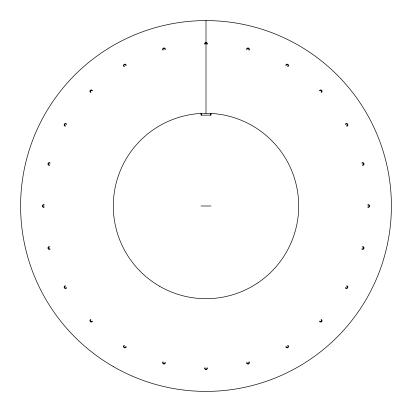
<?xml version="1.0" encoding="UTF-8"?>
<svg xmlns="http://www.w3.org/2000/svg" width="412" height="412" viewBox="0 0 412 412"><rect width="100%" height="100%" fill="white"/><g stroke="black" fill="none" stroke-linecap="round" stroke-linejoin="round"><path stroke-width="0.62" d="M201.01 206L210.99 206M210.99 113.3L210.99 115.154L201.01 115.154L201.01 113.3M210.491 113.352L210.491 115.154M206 20.6L206 113.3M201.509 113.352L201.509 115.154M205.155 44.161A0.927 0.927 0 0 1 206 42.848A0.927 0.927 0 0 1 206.845 44.161M163.389 49.991A0.927 0.927 0 0 1 163.245 48.781A0.927 0.927 0 0 1 164.419 48.467A0.927 0.927 0 0 1 164.898 49.584M124.465 66.332A0.927 0.927 0 0 1 124.012 65.204A0.927 0.927 0 0 1 125.063 64.596A0.927 0.927 0 0 1 125.815 65.554M90.964 92.159A0.927 0.927 0 0 1 90.635 90.635A0.927 0.927 0 0 1 92.159 90.964M65.554 125.815A0.927 0.927 0 0 1 64.596 125.063A0.927 0.927 0 0 1 65.204 124.012A0.927 0.927 0 0 1 66.332 124.465M49.584 164.898A0.927 0.927 0 0 1 48.467 164.419A0.927 0.927 0 0 1 48.781 163.245A0.927 0.927 0 0 1 49.991 163.389M44.161 206.845A0.927 0.927 0 0 1 42.848 206A0.927 0.927 0 0 1 44.161 205.155M49.991 248.611A0.927 0.927 0 0 1 48.781 248.755A0.927 0.927 0 0 1 48.467 247.581A0.927 0.927 0 0 1 49.584 247.102M66.332 287.535A0.927 0.927 0 0 1 65.204 287.988A0.927 0.927 0 0 1 64.596 286.937A0.927 0.927 0 0 1 65.554 286.186M92.159 321.036A0.927 0.927 0 0 1 90.635 321.365A0.927 0.927 0 0 1 90.964 319.841M125.815 346.446A0.927 0.927 0 0 1 125.063 347.404A0.927 0.927 0 0 1 124.012 346.796A0.927 0.927 0 0 1 124.465 345.668M164.898 362.416A0.927 0.927 0 0 1 164.419 363.533A0.927 0.927 0 0 1 163.245 363.219A0.927 0.927 0 0 1 163.389 362.009M206.845 367.839A0.927 0.927 0 0 1 206 369.152A0.927 0.927 0 0 1 205.155 367.839M248.611 362.009A0.927 0.927 0 0 1 248.755 363.219A0.927 0.927 0 0 1 247.581 363.533A0.927 0.927 0 0 1 247.102 362.416M287.535 345.668A0.927 0.927 0 0 1 287.988 346.796A0.927 0.927 0 0 1 286.937 347.404A0.927 0.927 0 0 1 286.186 346.446M321.036 319.841A0.927 0.927 0 0 1 321.365 321.365A0.927 0.927 0 0 1 319.841 321.036M346.446 286.186A0.927 0.927 0 0 1 347.404 286.937A0.927 0.927 0 0 1 346.796 287.988A0.927 0.927 0 0 1 345.668 287.535M362.416 247.102A0.927 0.927 0 0 1 363.533 247.581A0.927 0.927 0 0 1 363.219 248.755A0.927 0.927 0 0 1 362.009 248.611M367.839 205.155A0.927 0.927 0 0 1 369.152 206A0.927 0.927 0 0 1 367.839 206.845M362.009 163.389A0.927 0.927 0 0 1 363.219 163.245A0.927 0.927 0 0 1 363.533 164.419A0.927 0.927 0 0 1 362.416 164.898M345.668 124.465A0.927 0.927 0 0 1 346.796 124.012A0.927 0.927 0 0 1 347.404 125.063A0.927 0.927 0 0 1 346.446 125.815M319.841 90.964A0.927 0.927 0 0 1 321.365 90.635A0.927 0.927 0 0 1 321.036 92.159M286.186 65.554A0.927 0.927 0 0 1 286.937 64.596A0.927 0.927 0 0 1 287.988 65.204A0.927 0.927 0 0 1 287.535 66.332M247.102 49.584A0.927 0.927 0 0 1 247.581 48.467A0.927 0.927 0 0 1 248.755 48.781A0.927 0.927 0 0 1 248.611 49.991M204.661 44.156A1.391 1.391 0 0 1 206 42.385A1.391 1.391 0 0 1 207.339 44.156M162.895 50.13A1.391 1.391 0 0 1 163.652 47.962A1.391 1.391 0 0 1 165.392 49.461M124.022 66.6A1.391 1.391 0 0 1 124.192 64.303A1.391 1.391 0 0 1 126.263 65.307M90.614 92.504A1.391 1.391 0 0 1 90.305 90.305A1.391 1.391 0 0 1 92.504 90.614M65.307 126.263A1.391 1.391 0 0 1 64.303 124.192A1.391 1.391 0 0 1 66.6 124.022M49.461 165.392A1.391 1.391 0 0 1 47.962 163.652A1.391 1.391 0 0 1 50.13 162.895M44.156 207.339A1.391 1.391 0 0 1 42.385 206A1.391 1.391 0 0 1 44.156 204.661M50.13 249.106A1.391 1.391 0 0 1 47.962 248.348A1.391 1.391 0 0 1 49.461 246.608M66.6 287.978A1.391 1.391 0 0 1 64.303 287.808A1.391 1.391 0 0 1 65.307 285.737M92.504 321.386A1.391 1.391 0 0 1 90.305 321.695A1.391 1.391 0 0 1 90.614 319.496M126.263 346.693A1.391 1.391 0 0 1 124.192 347.697A1.391 1.391 0 0 1 124.022 345.4M165.392 362.539A1.391 1.391 0 0 1 163.652 364.038A1.391 1.391 0 0 1 162.895 361.87M207.339 367.844A1.391 1.391 0 0 1 206 369.616A1.391 1.391 0 0 1 204.661 367.844M249.106 361.87A1.391 1.391 0 0 1 248.348 364.038A1.391 1.391 0 0 1 246.608 362.539M287.978 345.4A1.391 1.391 0 0 1 287.808 347.697A1.391 1.391 0 0 1 285.737 346.693M321.386 319.496A1.391 1.391 0 0 1 321.695 321.695A1.391 1.391 0 0 1 319.496 321.386M346.693 285.737A1.391 1.391 0 0 1 347.697 287.808A1.391 1.391 0 0 1 345.4 287.978M362.539 246.608A1.391 1.391 0 0 1 364.038 248.348A1.391 1.391 0 0 1 361.87 249.106M367.844 204.661A1.391 1.391 0 0 1 369.616 206A1.391 1.391 0 0 1 367.844 207.339M361.87 162.895A1.391 1.391 0 0 1 364.038 163.652A1.391 1.391 0 0 1 362.539 165.392M345.4 124.022A1.391 1.391 0 0 1 347.697 124.192A1.391 1.391 0 0 1 346.693 126.263M319.496 90.614A1.391 1.391 0 0 1 321.695 90.305A1.391 1.391 0 0 1 321.386 92.504M285.737 65.307A1.391 1.391 0 0 1 287.808 64.303A1.391 1.391 0 0 1 287.978 66.6M246.608 49.461A1.391 1.391 0 0 1 248.348 47.962A1.391 1.391 0 0 1 249.106 50.13M113.3 366.562A185.4 185.4 0 0 0 391.4 206A185.4 185.4 0 0 0 113.3 45.438A185.4 185.4 0 0 0 113.3 366.562M159.65 286.278A92.7 92.7 0 0 0 298.7 206A92.7 92.7 0 0 0 159.65 125.722A92.7 92.7 0 0 0 159.65 286.278"/></g></svg>
